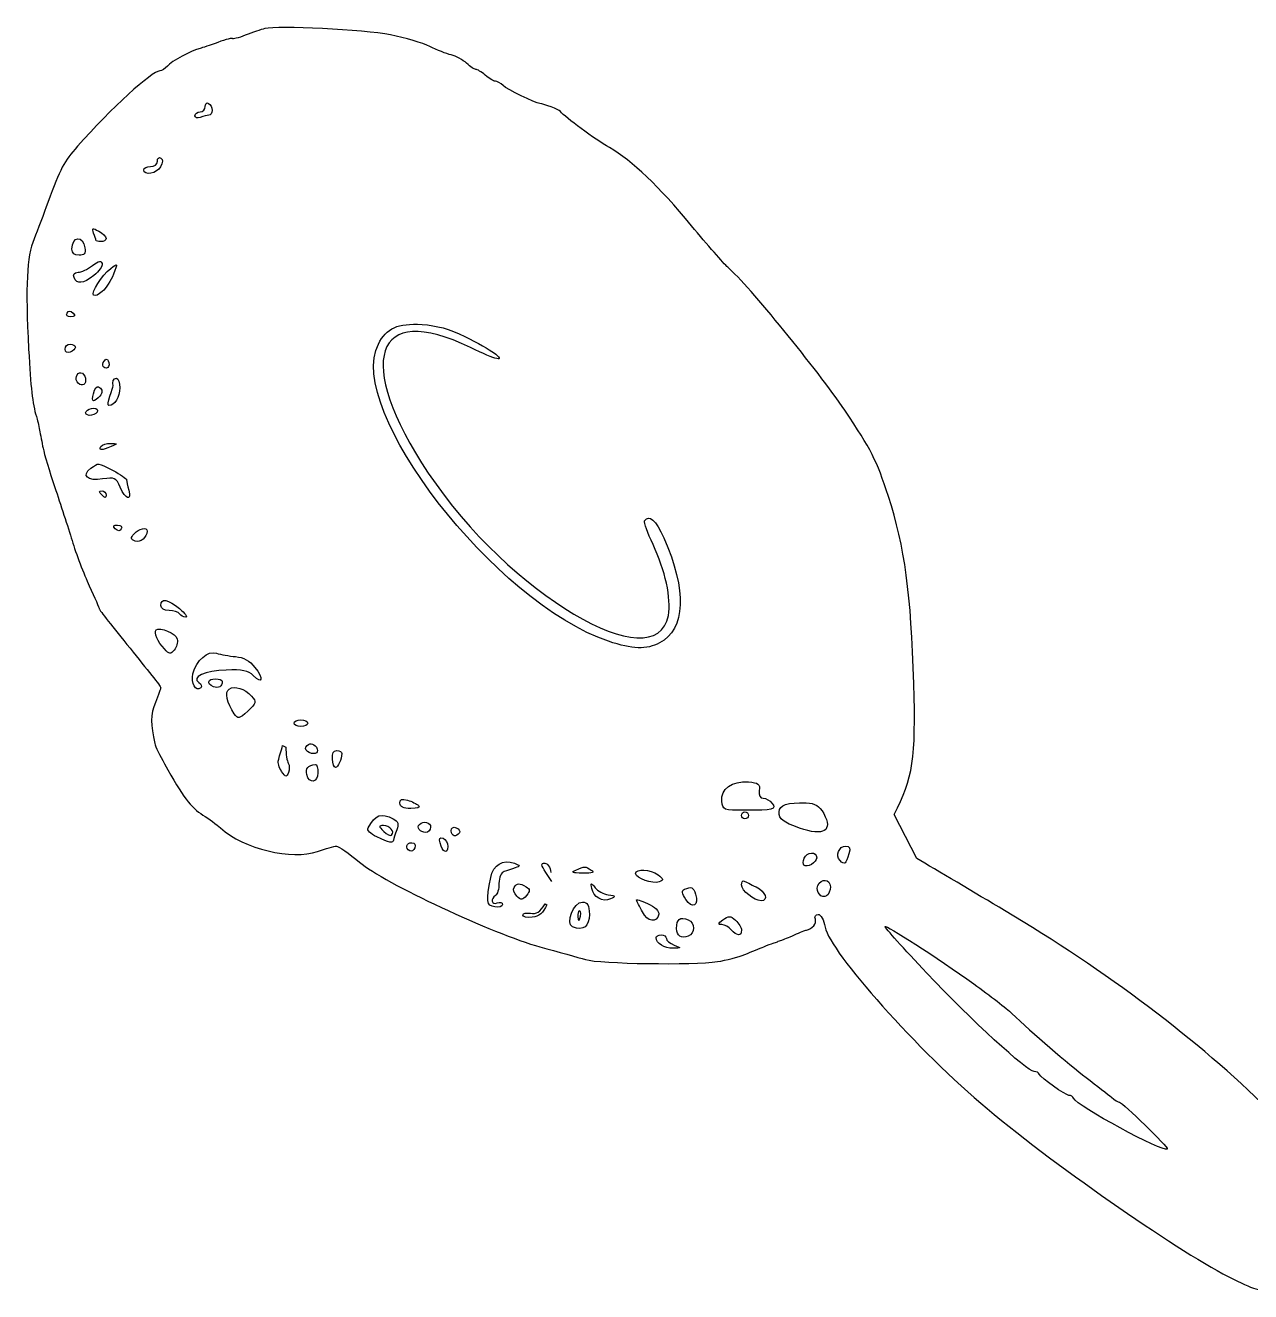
# Model space of a CAD drawing. Header units: millimetres. Extents: x 61 to 288, y 75 to 444.
# Drawn here: x 151.7 to 220.7, y 208.3 to 279.7 of the extents above; entities that cross this region are included whole.
import ezdxf

# ---------------------------------------------------------------- set-up
doc = ezdxf.new("R2010")
doc.units = ezdxf.units.MM
doc.layers.add('Layer 01', color=12, linetype='Continuous', true_color=0xc80000)

msp = doc.modelspace()

# ---------------------------------------------------------------- linework, layer by layer
at = {"layer": 'Layer 01'}
for p, q in [((166.186, 239.08), (166.361, 238.972)), ((201.91, 232.705), (200.638, 235.191)), ((181.355, 231.406), (181.013, 231.924)), ((180.97, 230.142), (181.066, 230.103))]:
    msp.add_line(p, q, dxfattribs=at)
for points in [[(164.085, 279.093), (163.688, 278.942), (163.363, 278.857), (163.363, 278.904)], [(165.191, 279.468), (164.98, 279.414), (164.482, 279.245), (164.085, 279.093)], [(172.265, 279.113), (170.756, 279.408), (165.902, 279.652), (165.191, 279.468)], [(174.478, 278.46), (174.082, 278.658), (173.086, 278.952), (172.265, 279.113)], [(161.536, 278.355), (161.112, 278.265), (159.904, 277.608), (159.693, 277.354)], [(162.546, 278.693), (162.096, 278.53), (161.641, 278.378), (161.536, 278.355)], [(163.363, 278.904), (163.363, 278.951), (162.995, 278.857), (162.546, 278.693)], [(175.682, 277.984), (175.415, 278.047), (174.873, 278.262), (174.478, 278.46)], [(176.548, 277.513), (176.338, 277.708), (175.949, 277.92), (175.682, 277.984)], [(159.271, 277.083), (158.829, 277.083), (156.523, 274.973), (154.634, 272.839)], [(159.693, 277.354), (159.569, 277.205), (159.379, 277.083), (159.271, 277.083)], [(177.067, 277.168), (176.991, 277.162), (176.758, 277.317), (176.548, 277.513)], [(177.598, 276.842), (177.382, 277.028), (177.143, 277.174), (177.067, 277.168)], [(178.168, 276.506), (178.071, 276.506), (177.815, 276.657), (177.598, 276.842)], [(178.599, 276.262), (178.459, 276.396), (178.265, 276.506), (178.168, 276.506)], [(180.675, 275.245), (180.409, 275.27), (178.824, 276.046), (178.599, 276.262)], [(161.247, 274.561), (161.247, 274.678), (161.377, 274.774), (161.536, 274.774)], [(161.536, 274.774), (161.694, 274.774), (161.824, 274.909), (161.824, 275.074)], [(161.824, 275.074), (161.824, 275.239), (161.911, 275.32), (162.017, 275.255)], [(162.017, 275.255), (162.122, 275.19), (162.209, 275.011), (162.209, 274.859)], [(162.209, 274.859), (162.209, 274.706), (162.129, 274.581), (162.032, 274.581)], [(181.836, 274.796), (181.748, 274.903), (180.924, 275.222), (180.675, 275.245)], [(184.59, 272.76), (183.771, 273.236), (182.099, 274.472), (181.836, 274.796)], [(161.551, 274.465), (161.384, 274.4), (161.247, 274.444), (161.247, 274.561)], [(162.032, 274.581), (161.935, 274.581), (161.719, 274.529), (161.551, 274.465)], [(154.634, 272.839), (153.86, 271.965), (153.669, 271.602), (152.969, 269.675)], [(189.221, 268.355), (187.364, 270.608), (185.905, 271.996), (184.59, 272.76)], [(158.745, 271.695), (158.966, 271.695), (159.13, 271.823), (159.13, 271.995)], [(159.13, 271.995), (159.13, 272.16), (159.217, 272.242), (159.323, 272.176)], [(159.323, 272.176), (159.452, 272.097), (159.449, 271.932), (159.316, 271.684)], [(158.361, 271.503), (158.361, 271.609), (158.534, 271.695), (158.745, 271.695)], [(159.316, 271.684), (159.111, 271.3), (158.361, 271.158), (158.361, 271.503)], [(152.969, 269.675), (152.738, 269.04), (152.384, 268.114), (152.183, 267.617)], [(191.265, 266.019), (191.025, 266.231), (190.105, 267.282), (189.221, 268.355)], [(152.183, 267.617), (151.771, 266.601), (151.695, 265.024), (151.882, 261.401)], [(154.32, 267.045), (154.32, 267.777), (154.949, 267.832), (155.055, 267.11)], [(155.541, 267.95), (155.433, 268.232), (155.473, 268.246), (155.83, 268.055)], [(155.667, 267.542), (155.667, 267.587), (155.61, 267.77), (155.541, 267.95)], [(155.83, 268.055), (156.058, 267.933), (156.244, 267.75), (156.244, 267.648)], [(156.244, 267.648), (156.244, 267.546), (156.114, 267.462), (155.955, 267.462)], [(154.718, 266.692), (154.46, 266.692), (154.32, 266.817), (154.32, 267.045)], [(155.055, 267.11), (155.101, 266.796), (155.017, 266.692), (154.718, 266.692)], [(155.955, 267.462), (155.797, 267.462), (155.667, 267.498), (155.667, 267.542)], [(155.474, 266.111), (155.839, 266.393), (155.969, 266.421), (156.013, 266.224)], [(156.013, 266.224), (156.045, 266.082), (155.839, 265.783), (155.554, 265.56)], [(156.509, 265.951), (156.916, 266.267), (156.916, 266.266), (156.655, 265.624)], [(154.443, 265.442), (154.371, 265.628), (154.448, 265.732), (154.663, 265.735)], [(155.554, 265.56), (154.945, 265.08), (154.595, 265.043), (154.443, 265.442)], [(154.663, 265.735), (154.844, 265.737), (155.21, 265.906), (155.474, 266.111)], [(155.543, 264.443), (155.384, 264.602), (155.99, 265.549), (156.509, 265.951)], [(156.655, 265.624), (156.511, 265.27), (156.229, 264.832), (156.029, 264.651)], [(197.848, 257.962), (196.332, 260.211), (192.422, 264.997), (191.265, 266.019)], [(156.029, 264.651), (155.828, 264.47), (155.61, 264.376), (155.543, 264.443)], [(176.759, 261.498), (171.334, 264.144), (170.189, 260.719), (174.392, 254.421)], [(154.251, 263.229), (154.056, 263.229), (153.967, 263.318), (154.042, 263.438)], [(154.042, 263.438), (154.135, 263.589), (154.229, 263.589), (154.38, 263.438)], [(154.38, 263.438), (154.531, 263.287), (154.494, 263.229), (154.251, 263.229)], [(171.578, 261.687), (172.054, 262.604), (172.653, 262.873), (174.043, 262.794)], [(174.043, 262.794), (174.853, 262.747), (175.57, 262.544), (176.448, 262.113)], [(176.448, 262.113), (177.136, 261.774), (177.866, 261.369), (178.069, 261.211)], [(151.882, 261.401), (151.995, 259.213), (152.094, 258.35), (152.315, 257.616)], [(153.935, 261.407), (153.935, 261.562), (154.065, 261.689), (154.224, 261.689)], [(154.224, 261.235), (154.048, 261.168), (153.935, 261.235), (153.935, 261.407)], [(154.224, 261.689), (154.382, 261.689), (154.512, 261.612), (154.512, 261.518)], [(154.512, 261.518), (154.512, 261.423), (154.382, 261.296), (154.224, 261.235)], [(184.54, 244.946), (178.155, 247.097), (169.685, 258.036), (171.578, 261.687)], [(178.069, 261.211), (178.793, 260.651), (178.254, 260.769), (176.759, 261.498)], [(156.258, 260.343), (156.019, 260.343), (155.986, 260.597), (156.196, 260.809)], [(156.196, 260.809), (156.275, 260.889), (156.368, 260.817), (156.402, 260.648)], [(156.402, 260.648), (156.437, 260.48), (156.372, 260.343), (156.258, 260.343)], [(154.608, 259.573), (154.452, 259.827), (154.682, 260.187), (154.91, 260.046)], [(154.91, 260.046), (155.009, 259.985), (155.089, 259.81), (155.089, 259.658)], [(156.642, 259.332), (156.578, 259.56), (156.663, 259.765), (156.821, 259.765)], [(156.821, 259.765), (156.927, 259.765), (157.014, 259.523), (157.014, 259.226)], [(155.089, 259.658), (155.089, 259.34), (154.785, 259.287), (154.608, 259.573)], [(155.803, 258.664), (155.468, 258.33), (155.377, 258.517), (155.596, 259.089)], [(155.596, 259.089), (155.683, 259.315), (155.777, 259.347), (155.925, 259.2)], [(155.925, 259.2), (156.072, 259.052), (156.037, 258.898), (155.803, 258.664)], [(157.014, 259.226), (157.014, 258.71), (156.718, 258.226), (156.403, 258.226)], [(156.455, 258.755), (156.565, 259.046), (156.65, 259.306), (156.642, 259.332)], [(156.403, 258.226), (156.321, 258.226), (156.344, 258.464), (156.455, 258.755)], [(152.315, 257.616), (152.368, 257.439), (152.45, 257.093), (152.497, 256.846)], [(155.089, 257.813), (155.089, 257.919), (155.241, 258.034), (155.426, 258.07)], [(155.426, 257.685), (155.241, 257.65), (155.089, 257.707), (155.089, 257.813)], [(155.426, 258.07), (155.611, 258.106), (155.763, 258.048), (155.763, 257.943)], [(155.763, 257.943), (155.763, 257.837), (155.611, 257.721), (155.426, 257.685)], [(200.308, 253.103), (199.643, 255.148), (199.338, 255.75), (197.848, 257.962)], [(152.497, 256.846), (152.543, 256.6), (152.633, 256.138), (152.695, 255.821)], [(152.695, 255.821), (152.757, 255.503), (153.057, 254.507), (153.36, 253.608)], [(156.533, 255.917), (156.003, 255.689), (155.815, 255.689), (155.955, 255.917)], [(155.955, 255.917), (156.021, 256.023), (156.264, 256.103), (156.496, 256.096)], [(156.496, 256.096), (156.902, 256.083), (156.904, 256.076), (156.533, 255.917)], [(155.385, 254.695), (155.826, 255.018), (155.732, 255.028), (156.636, 254.566)], [(156.049, 254.089), (155.198, 253.945), (154.825, 254.286), (155.385, 254.695)], [(157.039, 253.621), (156.796, 254.169), (156.725, 254.203), (156.049, 254.089)], [(156.636, 254.566), (157.056, 254.352), (157.4, 254.114), (157.401, 254.037)], [(157.401, 254.037), (157.403, 253.96), (157.456, 253.702), (157.52, 253.464)], [(174.392, 254.421), (178.929, 247.621), (187.218, 242.706), (187.912, 246.404)], [(153.36, 253.608), (153.663, 252.708), (154.097, 251.366), (154.324, 250.625)], [(156.013, 253.185), (155.833, 253.364), (155.833, 253.415), (156.013, 253.415)], [(156.013, 253.415), (156.14, 253.415), (156.244, 253.312), (156.244, 253.185)], [(157.52, 253.464), (157.691, 252.823), (157.341, 252.938), (157.039, 253.621)], [(156.244, 253.185), (156.244, 253.005), (156.193, 253.005), (156.013, 253.185)], [(201.734, 242.544), (201.585, 247.639), (201.229, 250.271), (200.308, 253.103)], [(186.575, 251.725), (186.821, 252.123), (187.215, 251.776), (187.661, 250.77)], [(156.761, 251.282), (156.61, 251.433), (156.647, 251.491), (156.89, 251.491)], [(157.1, 251.282), (157.006, 251.131), (156.912, 251.131), (156.761, 251.282)], [(156.89, 251.491), (157.085, 251.491), (157.174, 251.402), (157.1, 251.282)], [(157.822, 251.001), (158.086, 251.3), (158.555, 251.399), (158.55, 251.155)], [(187.048, 250.394), (186.737, 251.043), (186.524, 251.642), (186.575, 251.725)], [(154.324, 250.625), (154.551, 249.885), (154.99, 248.731), (155.298, 248.062)], [(157.889, 250.595), (157.625, 250.696), (157.614, 250.765), (157.822, 251.001)], [(158.55, 251.155), (158.543, 250.791), (158.18, 250.484), (157.889, 250.595)], [(187.661, 250.77), (188.965, 247.829), (188.875, 245.607), (187.422, 244.856)], [(187.912, 246.404), (188.087, 247.335), (187.734, 248.966), (187.048, 250.394)], [(155.298, 248.062), (155.607, 247.394), (155.859, 246.811), (155.859, 246.768)], [(159.323, 246.969), (159.323, 247.392), (159.725, 247.321), (160.381, 246.783)], [(159.792, 246.681), (159.503, 246.681), (159.323, 246.792), (159.323, 246.969)], [(155.859, 246.768), (155.859, 246.725), (156.638, 245.728), (157.591, 244.554)], [(160.381, 246.488), (160.316, 246.594), (160.051, 246.681), (159.792, 246.681)], [(160.381, 246.783), (160.698, 246.523), (160.855, 246.307), (160.729, 246.303)], [(160.729, 246.303), (160.603, 246.299), (160.446, 246.383), (160.381, 246.488)], [(159.525, 244.51), (159.156, 244.908), (158.922, 245.447), (159.059, 245.584)], [(159.059, 245.584), (159.262, 245.786), (160.192, 245.385), (160.253, 245.07)], [(160.253, 245.07), (160.288, 244.888), (160.21, 244.61), (160.08, 244.453)], [(187.422, 244.856), (186.665, 244.465), (185.897, 244.488), (184.54, 244.946)], [(157.591, 244.554), (158.543, 243.379), (159.323, 242.383), (159.323, 242.341)], [(160.08, 244.453), (159.872, 244.203), (159.804, 244.21), (159.525, 244.51)], [(161.131, 243.112), (161.322, 243.871), (161.97, 244.434), (162.467, 244.272)], [(162.467, 244.272), (162.696, 244.197), (163.176, 244.111), (163.534, 244.08)], [(163.534, 244.08), (163.977, 244.042), (164.325, 243.849), (164.622, 243.476)], [(163.014, 243.326), (161.816, 243.285), (161.001, 242.911), (161.473, 242.619)], [(164.533, 243.01), (164.254, 243.288), (163.925, 243.357), (163.014, 243.326)], [(164.622, 243.476), (165.128, 242.842), (165.06, 242.483), (164.533, 243.01)], [(161.575, 242.327), (161.311, 242.062), (161.004, 242.605), (161.131, 243.112)], [(161.473, 242.619), (161.607, 242.536), (161.653, 242.405), (161.575, 242.327)], [(162.286, 242.385), (161.885, 242.539), (161.96, 242.832), (162.401, 242.832)], [(162.786, 242.672), (162.786, 242.401), (162.569, 242.277), (162.286, 242.385)], [(162.401, 242.832), (162.613, 242.832), (162.786, 242.76), (162.786, 242.672)], [(159.323, 242.341), (159.323, 242.298), (159.185, 241.919), (159.017, 241.499)], [(163.456, 240.859), (163.052, 241.444), (162.918, 242.099), (163.172, 242.256)], [(163.172, 242.256), (163.497, 242.457), (164.047, 242.284), (164.43, 241.861)], [(200.638, 235.191), (201.697, 237.237), (201.858, 238.316), (201.734, 242.544)], [(159.017, 241.499), (158.744, 240.817), (158.737, 240.241), (158.988, 239.176)], [(164.43, 241.861), (164.734, 241.526), (164.722, 241.477), (164.221, 241.013)], [(164.221, 241.013), (163.726, 240.554), (163.674, 240.544), (163.456, 240.859)], [(166.827, 240.331), (166.827, 240.437), (167, 240.523), (167.212, 240.523)], [(167.212, 240.523), (167.424, 240.523), (167.597, 240.437), (167.597, 240.331)], [(167.212, 240.139), (167, 240.139), (166.827, 240.225), (166.827, 240.331)], [(167.597, 240.331), (167.597, 240.225), (167.424, 240.139), (167.212, 240.139)], [(158.988, 239.176), (159.026, 239.018), (159.268, 238.508), (159.526, 238.044)], [(165.945, 238.247), (165.989, 238.388), (166.097, 238.763), (166.186, 239.08)], [(167.5, 238.983), (167.656, 239.235), (167.926, 239.23), (168.086, 238.971)], [(166.361, 238.972), (166.369, 238.595), (166.434, 238.191), (166.506, 238.075)], [(167.689, 238.67), (167.519, 238.736), (167.434, 238.876), (167.5, 238.983)], [(168.086, 238.971), (168.263, 238.685), (168.057, 238.529), (167.689, 238.67)], [(168.988, 238.311), (168.962, 238.626), (169.046, 238.792), (169.234, 238.792)], [(169.521, 238.615), (169.521, 238.318), (169.295, 237.83), (169.157, 237.83)], [(169.234, 238.792), (169.392, 238.792), (169.521, 238.712), (169.521, 238.615)], [(159.526, 238.044), (160.571, 236.168), (161.016, 235.576), (161.7, 235.152)], [(166.13, 237.613), (165.984, 237.821), (165.901, 238.106), (165.945, 238.247)], [(166.515, 237.55), (166.408, 237.271), (166.364, 237.278), (166.13, 237.613)], [(166.506, 238.075), (166.577, 237.959), (166.582, 237.723), (166.515, 237.55)], [(167.543, 237.435), (167.455, 237.773), (167.617, 237.963), (168.03, 238.007)], [(168.03, 238.007), (168.109, 238.015), (168.174, 237.805), (168.174, 237.541)], [(169.157, 237.83), (169.086, 237.83), (169.01, 238.046), (168.988, 238.311)], [(168.174, 237.541), (168.174, 236.968), (167.687, 236.886), (167.543, 237.435)], [(190.916, 235.935), (190.839, 236.608), (191.51, 237.092), (192.419, 237.018)], [(192.419, 237.018), (192.994, 236.972), (193.083, 236.901), (193.032, 236.531)], [(193.032, 236.531), (192.994, 236.254), (193.072, 236.098), (193.249, 236.098)], [(172.792, 235.822), (172.792, 236.045), (172.904, 236.09), (173.225, 235.993)], [(173.408, 235.52), (172.977, 235.52), (172.792, 235.611), (172.792, 235.822)], [(173.225, 235.993), (173.463, 235.921), (173.74, 235.785), (173.841, 235.691)], [(173.841, 235.691), (173.95, 235.589), (173.775, 235.52), (173.408, 235.52)], [(192.226, 235.421), (191.017, 235.424), (190.974, 235.441), (190.916, 235.935)], [(193.747, 235.832), (194.04, 235.479), (193.808, 235.416), (192.226, 235.421)], [(193.249, 236.098), (193.401, 236.098), (193.625, 235.978), (193.747, 235.832)], [(194.15, 235.326), (194.15, 235.722), (194.617, 235.878), (195.676, 235.835)], [(195.676, 235.835), (196.193, 235.815), (196.405, 235.685), (196.66, 235.232)], [(161.7, 235.152), (162.033, 234.945), (162.479, 234.619), (162.691, 234.427)], [(170.996, 234.435), (171.418, 235.179), (171.747, 235.296), (172.414, 234.94)], [(172.414, 234.94), (172.696, 234.789), (172.743, 234.646), (172.617, 234.314)], [(173.888, 234.628), (174.118, 234.858), (174.524, 234.752), (174.524, 234.462)], [(192.034, 235.136), (192.034, 235.241), (192.12, 235.328), (192.226, 235.328)], [(192.226, 234.943), (192.12, 234.943), (192.034, 235.03), (192.034, 235.136)], [(192.226, 235.328), (192.332, 235.328), (192.419, 235.241), (192.419, 235.136)], [(192.419, 235.136), (192.419, 235.03), (192.332, 234.943), (192.226, 234.943)], [(195.305, 234.419), (194.353, 234.757), (194.15, 234.916), (194.15, 235.326)], [(196.66, 235.232), (197.205, 234.267), (196.657, 233.938), (195.305, 234.419)], [(162.691, 234.427), (163.998, 233.244), (166.707, 232.587), (168.15, 233.103)], [(171.495, 233.92), (171.131, 234.093), (170.923, 234.307), (170.996, 234.435)], [(171.874, 234.558), (171.58, 234.558), (171.58, 234.533), (171.88, 234.233)], [(172.326, 234.028), (172.515, 234.217), (172.224, 234.558), (171.874, 234.558)], [(171.88, 234.233), (172.059, 234.054), (172.26, 233.962), (172.326, 234.028)], [(172.617, 234.314), (172.527, 234.078), (172.443, 233.82), (172.43, 233.741)], [(174.246, 234.174), (173.925, 234.174), (173.708, 234.448), (173.888, 234.628)], [(174.524, 234.462), (174.524, 234.303), (174.399, 234.174), (174.246, 234.174)], [(175.678, 234.264), (175.678, 234.435), (175.791, 234.503), (175.966, 234.436)], [(176.147, 234.153), (175.979, 233.882), (175.678, 233.953), (175.678, 234.264)], [(175.966, 234.436), (176.124, 234.375), (176.205, 234.248), (176.147, 234.153)], [(168.15, 233.103), (168.613, 233.268), (169.093, 233.404), (169.217, 233.404)], [(169.217, 233.404), (169.34, 233.404), (169.928, 232.993), (170.522, 232.49)], [(172.43, 233.741), (172.398, 233.542), (172.219, 233.576), (171.495, 233.92)], [(173.349, 233.128), (173.077, 233.296), (173.148, 233.596), (173.459, 233.596)], [(173.459, 233.596), (173.631, 233.596), (173.699, 233.483), (173.632, 233.309)], [(175.05, 233.579), (174.981, 233.842), (175.031, 233.922), (175.219, 233.85)], [(175.486, 233.372), (175.486, 232.917), (175.186, 233.059), (175.05, 233.579)], [(175.219, 233.85), (175.366, 233.794), (175.486, 233.579), (175.486, 233.372)], [(197.585, 232.586), (197.304, 232.867), (197.517, 233.404), (197.91, 233.404)], [(197.91, 233.404), (198.14, 233.404), (198.184, 233.295), (198.084, 232.971)], [(173.632, 233.309), (173.571, 233.151), (173.444, 233.069), (173.349, 233.128)], [(177.906, 231.639), (178.049, 232.346), (178.606, 232.679), (179.238, 232.436)], [(195.542, 232.333), (195.491, 232.384), (195.501, 232.559), (195.564, 232.722)], [(196.267, 232.751), (196.267, 232.481), (195.714, 232.161), (195.542, 232.333)], [(195.564, 232.722), (195.706, 233.092), (196.267, 233.115), (196.267, 232.751)], [(198.084, 232.971), (197.905, 232.387), (197.837, 232.335), (197.585, 232.586)], [(206.85, 229.775), (205.21, 230.749), (202.987, 232.067), (201.91, 232.705)], [(170.522, 232.49), (171.887, 231.336), (178.052, 228.446), (180.681, 227.728)], [(178.661, 231.967), (178.489, 231.913), (178.372, 231.645), (178.372, 231.305)], [(179.286, 232.172), (179.101, 232.109), (178.82, 232.016), (178.661, 231.967)], [(179.238, 232.436), (179.588, 232.301), (179.592, 232.277), (179.286, 232.172)], [(181.013, 231.924), (180.734, 232.348), (180.723, 232.442), (180.952, 232.442)], [(180.952, 232.442), (181.111, 232.442), (181.257, 232.22), (181.293, 231.924)], [(183.086, 231.881), (182.482, 231.889), (182.399, 231.927), (182.702, 232.057)], [(182.702, 232.057), (183.208, 232.275), (183.231, 232.275), (183.567, 232.057)], [(183.567, 232.057), (183.779, 231.92), (183.651, 231.873), (183.086, 231.881)], [(186.069, 231.86), (186.069, 232.151), (186.9, 232.099), (187.331, 231.782)], [(178.132, 229.975), (177.672, 230.04), (177.636, 230.305), (177.906, 231.639)], [(178.372, 231.305), (178.372, 230.99), (178.286, 230.679), (178.18, 230.614)], [(179.227, 231.076), (179.384, 231.331), (179.534, 231.338), (179.899, 231.107)], [(183.598, 231.019), (183.538, 231.355), (183.553, 231.358), (183.791, 231.06)], [(187.401, 231.389), (187.032, 231.246), (186.069, 231.586), (186.069, 231.86)], [(187.331, 231.782), (187.655, 231.544), (187.664, 231.492), (187.401, 231.389)], [(192.034, 231.213), (192.034, 231.372), (192.099, 231.472), (192.178, 231.434)], [(193.135, 230.325), (192.743, 230.325), (192.034, 230.897), (192.034, 231.213)], [(192.178, 231.434), (192.258, 231.396), (192.561, 231.247), (192.852, 231.101)], [(196.332, 231.178), (196.497, 231.608), (197.037, 231.553), (197.037, 231.106)], [(178.18, 230.614), (177.875, 230.426), (177.956, 230.08), (178.276, 230.202)], [(179.376, 230.586), (179.222, 230.74), (179.155, 230.96), (179.227, 231.076)], [(179.916, 230.619), (179.688, 230.345), (179.621, 230.341), (179.376, 230.586)], [(179.899, 231.107), (180.132, 230.959), (180.135, 230.883), (179.916, 230.619)], [(184.648, 230.425), (184.203, 230.228), (183.688, 230.52), (183.598, 231.019)], [(183.791, 231.06), (183.932, 230.883), (184.265, 230.703), (184.53, 230.661)], [(184.53, 230.661), (184.962, 230.593), (184.974, 230.569), (184.648, 230.425)], [(188.893, 230.397), (188.659, 230.753), (188.64, 230.898), (188.816, 230.969)], [(188.816, 230.969), (189.232, 231.138), (189.312, 231.102), (189.442, 230.691)], [(189.442, 230.691), (189.644, 230.056), (189.253, 229.847), (188.893, 230.397)], [(192.852, 231.101), (193.393, 230.831), (193.578, 230.325), (193.135, 230.325)], [(196.828, 230.603), (196.533, 230.422), (196.193, 230.816), (196.332, 231.178)], [(197.037, 231.106), (197.037, 230.901), (196.943, 230.675), (196.828, 230.603)], [(178.565, 230.113), (178.565, 230.003), (178.37, 229.941), (178.132, 229.975)], [(178.276, 230.202), (178.435, 230.263), (178.565, 230.223), (178.565, 230.113)], [(180.152, 229.616), (180.474, 229.557), (180.684, 229.692), (180.97, 230.142)], [(181.066, 230.103), (180.856, 229.634), (180.634, 229.443), (180.248, 229.398)], [(182.522, 228.851), (182.095, 229.014), (182.586, 230.274), (183.067, 230.249)], [(183.067, 230.249), (183.372, 230.233), (183.454, 230.091), (183.461, 229.559)], [(186.113, 230.354), (186.078, 230.423), (186.36, 230.339), (186.739, 230.167)], [(186.446, 229.692), (186.298, 229.987), (186.149, 230.285), (186.113, 230.354)], [(186.739, 230.167), (187.157, 229.977), (187.406, 229.74), (187.371, 229.563)], [(221.685, 218.588), (217.865, 222.373), (212.494, 226.423), (206.85, 229.775)], [(179.719, 229.516), (179.719, 229.614), (179.914, 229.659), (180.152, 229.616)], [(180.248, 229.398), (179.957, 229.365), (179.719, 229.418), (179.719, 229.516)], [(183.461, 229.559), (183.471, 228.879), (183.126, 228.619), (182.522, 228.851)], [(182.894, 229.748), (182.841, 229.748), (182.805, 229.596), (182.813, 229.411)], [(182.813, 229.411), (182.821, 229.226), (182.865, 229.161), (182.909, 229.267)], [(182.909, 229.267), (183.018, 229.526), (183.011, 229.748), (182.894, 229.748)], [(187.371, 229.563), (187.273, 229.053), (186.728, 229.13), (186.446, 229.692)], [(188.378, 228.765), (188.378, 229.299), (188.557, 229.43), (189.036, 229.246)], [(189.036, 229.246), (189.43, 229.095), (189.429, 228.476), (189.034, 228.325)], [(190.915, 228.978), (190.675, 228.978), (190.689, 229.034), (190.987, 229.252)], [(190.987, 229.252), (191.313, 229.491), (191.404, 229.487), (191.697, 229.222)], [(191.697, 229.222), (191.882, 229.055), (192.034, 228.802), (192.034, 228.66)], [(195.69, 228.676), (196.02, 228.742), (196.278, 229.057), (196.19, 229.286)], [(196.19, 229.286), (196.133, 229.435), (196.203, 229.556), (196.348, 229.556)], [(196.348, 229.556), (196.498, 229.556), (196.667, 229.247), (196.744, 228.834)], [(187.223, 228.247), (187.223, 228.332), (187.353, 228.401), (187.512, 228.401)], [(187.512, 228.401), (187.671, 228.401), (187.801, 228.312), (187.801, 228.202)], [(189.034, 228.325), (188.633, 228.171), (188.378, 228.342), (188.378, 228.765)], [(191.457, 228.69), (191.325, 228.848), (191.081, 228.978), (190.915, 228.978)], [(192.034, 228.66), (192.034, 228.317), (191.754, 228.331), (191.457, 228.69)], [(194.295, 228.104), (194.374, 228.127), (194.699, 228.26), (195.016, 228.401)], [(195.016, 228.401), (195.334, 228.542), (195.637, 228.666), (195.69, 228.676)], [(196.744, 228.834), (197.003, 227.444), (202.071, 221.764), (205.867, 218.611)], [(200.115, 228.868), (200.115, 229.018), (203.074, 227.107), (205.118, 225.637)], [(202.473, 226.248), (201.176, 227.627), (200.115, 228.805), (200.115, 228.868)], [(180.681, 227.728), (181.687, 227.454), (182.838, 227.131), (183.241, 227.011)], [(188.176, 227.644), (187.7, 227.632), (187.223, 227.934), (187.223, 228.247)], [(187.801, 228.202), (187.801, 228.093), (187.995, 227.925), (188.234, 227.83)], [(188.234, 227.83), (188.661, 227.658), (188.661, 227.656), (188.176, 227.644)], [(192.226, 227.301), (192.597, 227.451), (193.073, 227.645), (193.285, 227.731)], [(193.285, 227.731), (193.496, 227.816), (193.734, 227.905), (193.814, 227.927)], [(193.814, 227.927), (193.893, 227.95), (194.001, 227.99), (194.054, 228.016)], [(194.054, 228.016), (194.107, 228.043), (194.215, 228.082), (194.295, 228.104)], [(183.241, 227.011), (184.048, 226.771), (189.319, 226.69), (190.687, 226.896)], [(190.687, 226.896), (191.163, 226.968), (191.856, 227.15), (192.226, 227.301)], [(208.513, 220.704), (208.121, 220.704), (204.938, 223.625), (202.473, 226.248)], [(205.118, 225.637), (206.018, 224.99), (206.983, 224.243), (207.262, 223.977)], [(207.262, 223.977), (208.412, 222.884), (210.435, 221.135), (211.447, 220.359)], [(208.806, 220.56), (208.771, 220.639), (208.639, 220.704), (208.513, 220.704)], [(210.477, 219.357), (210.265, 219.357), (208.906, 220.336), (208.806, 220.56)], [(211.447, 220.359), (212.041, 219.904), (212.679, 219.405), (212.865, 219.252)], [(210.731, 219.203), (210.695, 219.288), (210.581, 219.357), (210.477, 219.357)], [(216.013, 216.333), (215.793, 216.114), (210.913, 218.766), (210.731, 219.203)], [(212.865, 219.252), (213.052, 219.098), (213.256, 218.972), (213.32, 218.972)], [(205.867, 218.611), (210.042, 215.142), (216.84, 210.431), (219.733, 209.002)], [(213.32, 218.972), (213.489, 218.972), (216.097, 216.417), (216.013, 216.333)], [(219.733, 209.002), (221.019, 208.366), (221.305, 208.297), (222.523, 208.333)]]:
    msp.add_open_spline(points, degree=3, dxfattribs=at)

doc.saveas('drawing.dxf')
